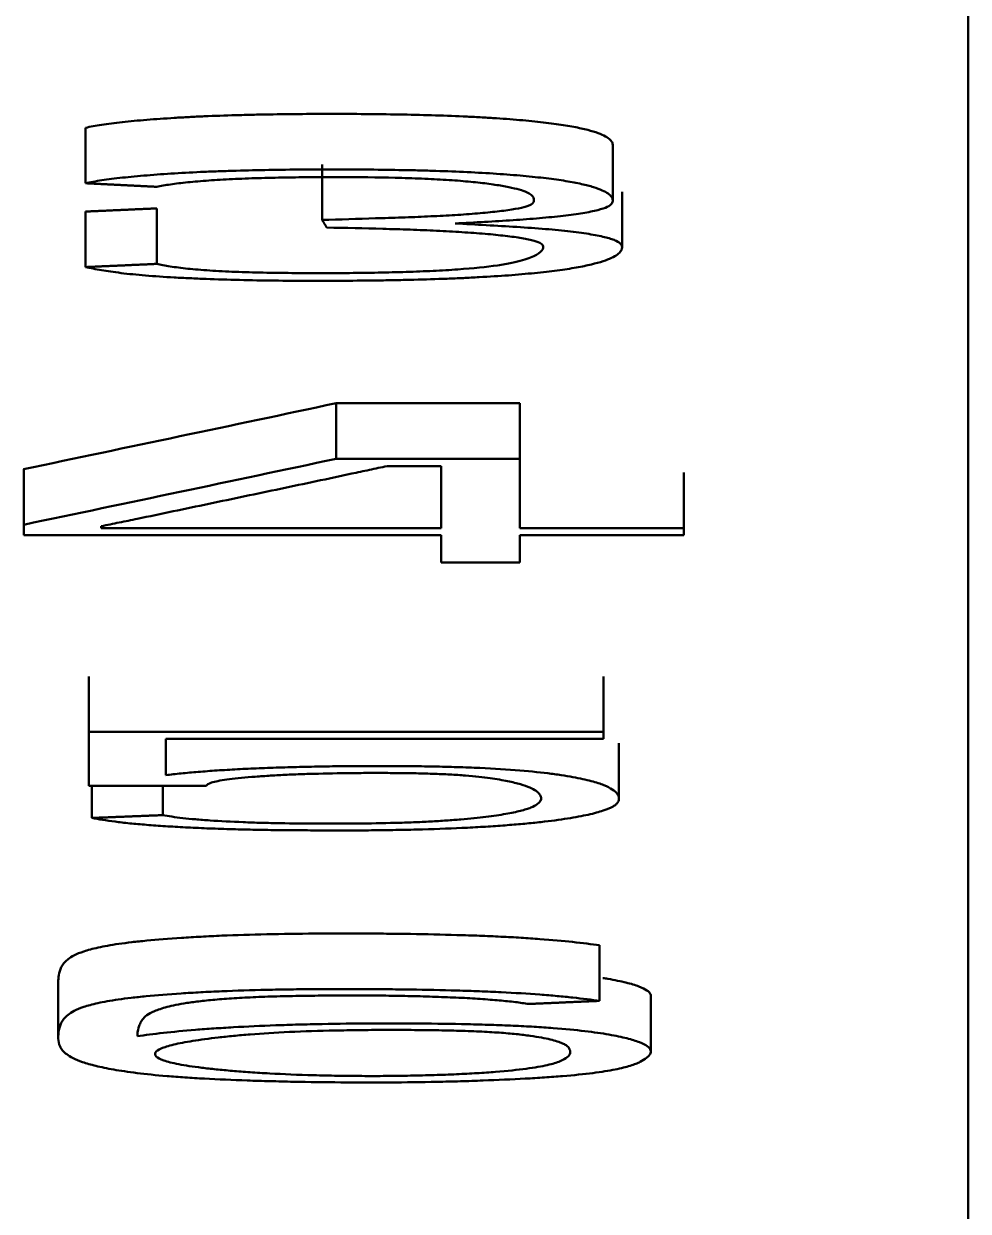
# Model space of a CAD drawing. Header units: millimetres. Extents: x 0 to 594, y 0 to 420.
# Drawn here: x 285.346 to 287.041, y 51.099 to 53.23 of the extents above; entities that cross this region are included whole.
import ezdxf

# ---------------------------------------------------------------- set-up
doc = ezdxf.new("R2010")
doc.units = ezdxf.units.MM
doc.layers.add('1', color=7, linetype='Continuous')

msp = doc.modelspace()

# ---------------------------------------------------------------- linework, layer by layer
at = {"layer": '1', "color": 7, "linetype": 'Continuous', "lineweight": 50}
for p, q in [((287.0409, 55.3034), (287.0409, 48.1354)), ((285.4571, 52.9437), (285.4571, 53.0434)), ((286.4031, 52.9127), (286.4031, 53.0124)), ((285.8816, 52.8779), (285.8816, 52.9776)), ((286.4197, 52.8287), (286.4197, 52.9284)), ((285.4571, 52.7933), (285.4571, 52.8929)), ((285.5847, 52.799), (285.5847, 52.8986)), ((285.9065, 52.4491), (285.9065, 52.5488)), ((286.2366, 52.5488), (285.9065, 52.5488)), ((286.2366, 52.4491), (286.2366, 52.5488)), ((285.9065, 52.4491), (286.2366, 52.4491)), ((286.0951, 52.4361), (285.9981, 52.4361)), ((286.0951, 52.3247), (286.0951, 52.4361)), ((286.2366, 52.4491), (286.2366, 52.3247)), ((285.3462, 52.3309), (285.3462, 52.4306)), ((286.5306, 52.3247), (286.5306, 52.4244)), ((285.3462, 52.3119), (285.3462, 52.3309)), ((285.4849, 52.3281), (285.4849, 52.3247)), ((286.0951, 52.3119), (285.3462, 52.3119)), ((285.4849, 52.3247), (286.0951, 52.3247)), ((286.0951, 52.2629), (286.0951, 52.3119)), ((286.2366, 52.3247), (286.5306, 52.3247)), ((286.2366, 52.3119), (286.2366, 52.2629)), ((286.5306, 52.3119), (286.2366, 52.3119)), ((286.5306, 52.3247), (286.5306, 52.3119)), ((286.2366, 52.2629), (286.0951, 52.2629)), ((285.4627, 51.9588), (285.4627, 52.0584)), ((286.3864, 51.9588), (286.3864, 52.0584)), ((285.4627, 51.9588), (285.4627, 51.8619)), ((286.3864, 51.9588), (285.4627, 51.9588)), ((285.6014, 51.8814), (285.6014, 51.9465)), ((285.6014, 51.9465), (286.3864, 51.9465)), ((286.3864, 51.9465), (286.3864, 51.9588)), ((286.4142, 51.8392), (286.4142, 51.9389)), ((285.4627, 51.8619), (285.6735, 51.8619)), ((285.4682, 51.8045), (285.4682, 51.8619)), ((285.5958, 51.8096), (285.5958, 51.8619)), ((286.3795, 51.4762), (286.3795, 51.5759)), ((285.408, 51.5092), (285.408, 51.4095)), ((286.4714, 51.3854), (286.4714, 51.4851))]:
    msp.add_line(p, q, dxfattribs=at)
for centre, major_axis, ratio, start_param, end_param in [((271.2544, 1075.4535), (-33.404, -1027.2336), 0.435913, 0.105848, 0.107097), ((271.5534, 1053.9187), (-33.9427, -1005.7911), 0.440468, 0.107515, 0.108777)]:
    msp.add_ellipse(centre, major_axis=major_axis, ratio=ratio, start_param=start_param, end_param=end_param, dxfattribs=at)
for points, knots in [([(285.4571, 53.0434), (285.4654, 53.0452), (285.4848, 53.0488), (285.5095, 53.0519), (285.5299, 53.0542), (285.537, 53.0549), (285.5517, 53.0563), (285.5593, 53.057), (285.5826, 53.0589), (285.599, 53.06), (285.6249, 53.0616), (285.6338, 53.0621), (285.6518, 53.0631), (285.6609, 53.0635), (285.6886, 53.0647), (285.7075, 53.0654), (285.7365, 53.0662), (285.7463, 53.0665), (285.7661, 53.0669), (285.7761, 53.0671), (285.8061, 53.0676), (285.8461, 53.0681), (285.8862, 53.0682), (285.9264, 53.0682), (285.9464, 53.0681), (285.9866, 53.0677), (286.0069, 53.0674), (286.0465, 53.0667), (286.0661, 53.0662), (286.1044, 53.065), (286.1232, 53.0642), (286.1507, 53.0629), (286.1598, 53.0625), (286.1773, 53.0615), (286.1859, 53.061), (286.2108, 53.0593), (286.2266, 53.0581), (286.2489, 53.0561), (286.2561, 53.0554), (286.27, 53.0539), (286.2768, 53.0531), (286.2961, 53.0508), (286.3077, 53.0492), (286.3287, 53.0458), (286.3381, 53.044), (286.3632, 53.0385), (286.3752, 53.0347), (286.3882, 53.0288), (286.3917, 53.0269), (286.3974, 53.0229), (286.3994, 53.0209), (286.4022, 53.017), (286.4029, 53.015), (286.4031, 53.0128), (286.4031, 53.0126), (286.4031, 53.0124)], [0, 0, 0, 0, 0.043307, 0.086614, 0.086614, 0.108267, 0.108267, 0.129921, 0.129921, 0.173228, 0.173228, 0.194881, 0.194881, 0.216535, 0.216535, 0.259841, 0.259841, 0.281495, 0.281495, 0.303148, 0.303148, 0.346455, 0.389762, 0.389762, 0.433069, 0.433069, 0.476376, 0.476376, 0.519683, 0.519683, 0.56299, 0.56299, 0.584643, 0.584643, 0.606297, 0.606297, 0.649604, 0.649604, 0.671257, 0.671257, 0.692911, 0.692911, 0.736218, 0.736218, 0.779524, 0.779524, 0.866138, 0.866138, 0.909445, 0.909445, 0.952752, 0.952752, 0.996059, 0.996059, 1, 1, 1, 1]), ([(286.1201, 52.8716), (286.1381, 52.8725), (286.1557, 52.8734), (286.1904, 52.8754), (286.2076, 52.8764), (286.2324, 52.878), (286.2406, 52.8786), (286.2564, 52.8798), (286.2641, 52.8804), (286.2791, 52.8817), (286.2864, 52.8824), (286.3006, 52.8838), (286.3076, 52.8846), (286.3274, 52.8868), (286.3391, 52.8885), (286.3545, 52.891), (286.3592, 52.8919), (286.3681, 52.8937), (286.3723, 52.8946), (286.3834, 52.8974), (286.3891, 52.8993), (286.3972, 52.9032), (286.3997, 52.9052), (286.4027, 52.9092), (286.4031, 52.9112), (286.403, 52.9152), (286.4023, 52.9172), (286.3982, 52.9231), (286.3929, 52.9271), (286.3798, 52.9329), (286.3746, 52.9349), (286.3622, 52.9387), (286.348, 52.9424), (286.3292, 52.946), (286.308, 52.9495), (286.2963, 52.9511), (286.2709, 52.9542), (286.2503, 52.9564), (286.2272, 52.9583), (286.2113, 52.9595), (286.203, 52.9602), (286.1609, 52.963), (286.1244, 52.9647), (286.0759, 52.9662), (286.0661, 52.9665), (286.0465, 52.967), (286.0169, 52.9676), (285.9671, 52.9683), (285.9268, 52.9685), (285.8864, 52.9685), (285.866, 52.9685), (285.8057, 52.9681), (285.7662, 52.9674), (285.7179, 52.966), (285.7084, 52.9657), (285.6893, 52.965), (285.6798, 52.9647), (285.6519, 52.9634), (285.616, 52.9616), (285.5831, 52.9592), (285.5595, 52.9573), (285.5518, 52.9566), (285.5371, 52.9552), (285.5301, 52.9545), (285.5098, 52.9523), (285.4974, 52.9507), (285.4808, 52.9482), (285.4756, 52.9474), (285.4658, 52.9456), (285.4613, 52.9447), (285.4571, 52.9437)], [0, 0, 0, 0, 0.03125, 0.03125, 0.0625, 0.0625, 0.078125, 0.078125, 0.09375, 0.09375, 0.109375, 0.109375, 0.125, 0.125, 0.15625, 0.15625, 0.171875, 0.171875, 0.1875, 0.1875, 0.21875, 0.21875, 0.25, 0.25, 0.28125, 0.28125, 0.3125, 0.3125, 0.375, 0.375, 0.40625, 0.40625, 0.4375, 0.46875, 0.46875, 0.5, 0.5, 0.53125, 0.546875, 0.546875, 0.5625, 0.5625, 0.625, 0.625, 0.640625, 0.640625, 0.65625, 0.6875, 0.71875, 0.71875, 0.75, 0.75, 0.8125, 0.8125, 0.828125, 0.828125, 0.84375, 0.84375, 0.875, 0.90625, 0.90625, 0.921875, 0.921875, 0.9375, 0.9375, 0.96875, 0.96875, 0.984375, 0.984375, 1, 1, 1, 1]), ([(285.5847, 52.9374), (285.5922, 52.9389), (285.6004, 52.9403), (285.6188, 52.943), (285.6291, 52.9443), (285.6463, 52.946), (285.6524, 52.9466), (285.665, 52.9477), (285.6715, 52.9482), (285.6849, 52.9492), (285.6917, 52.9496), (285.7058, 52.9505), (285.7131, 52.9508), (285.7354, 52.9519), (285.7512, 52.9525), (285.7829, 52.9534), (285.799, 52.9538), (285.8316, 52.9543), (285.8481, 52.9545), (285.8812, 52.9547), (285.8979, 52.9548), (285.9475, 52.9547), (285.9803, 52.9543), (286.0208, 52.9534), (286.0288, 52.9531), (286.0447, 52.9526), (286.0525, 52.9524), (286.0755, 52.9514), (286.0902, 52.9507), (286.1113, 52.9494), (286.1182, 52.9489), (286.1313, 52.9479), (286.1376, 52.9473), (286.1557, 52.9457), (286.1669, 52.9444), (286.1822, 52.9425), (286.1871, 52.9418), (286.1964, 52.9404), (286.2094, 52.9384), (286.2202, 52.9361), (286.2328, 52.9331), (286.2381, 52.9315), (286.2469, 52.9284), (286.2504, 52.9268), (286.2586, 52.9219), (286.261, 52.9187), (286.2619, 52.9138), (286.2618, 52.9121), (286.2605, 52.9089), (286.2591, 52.9072), (286.255, 52.9048), (286.2533, 52.904), (286.2491, 52.9024), (286.2466, 52.9016), (286.2379, 52.8993), (286.2306, 52.8979), (286.2173, 52.8958), (286.2125, 52.8951), (286.2024, 52.8938), (286.1971, 52.8932), (286.1861, 52.892), (286.1804, 52.8914), (286.1684, 52.8902), (286.162, 52.8897), (286.1425, 52.8881), (286.1288, 52.8872), (286.1005, 52.8856), (286.0859, 52.8848), (286.0559, 52.8834), (286.0403, 52.8828), (286.0089, 52.8818), (285.993, 52.8813), (285.9453, 52.8798), (285.9135, 52.8788), (285.8816, 52.8779)], [0, 0, 0, 0, 0.03125, 0.03125, 0.0625, 0.0625, 0.078125, 0.078125, 0.09375, 0.09375, 0.109375, 0.109375, 0.125, 0.125, 0.15625, 0.15625, 0.1875, 0.1875, 0.21875, 0.21875, 0.25, 0.25, 0.3125, 0.3125, 0.328125, 0.328125, 0.34375, 0.34375, 0.375, 0.375, 0.390625, 0.390625, 0.40625, 0.40625, 0.4375, 0.4375, 0.453125, 0.453125, 0.46875, 0.5, 0.5, 0.53125, 0.53125, 0.5625, 0.5625, 0.625, 0.625, 0.65625, 0.65625, 0.6875, 0.6875, 0.703125, 0.703125, 0.71875, 0.71875, 0.75, 0.75, 0.765625, 0.765625, 0.78125, 0.78125, 0.796875, 0.796875, 0.8125, 0.8125, 0.84375, 0.84375, 0.875, 0.875, 0.90625, 0.90625, 0.9375, 0.9375, 1, 1, 1, 1]), ([(285.4571, 52.7933), (285.4656, 52.7914), (285.4754, 52.7895), (285.4965, 52.786), (285.5077, 52.7843), (285.5273, 52.7818), (285.5344, 52.781), (285.5491, 52.7796), (285.5569, 52.7789), (285.5808, 52.7769), (285.598, 52.7757), (285.6254, 52.7741), (285.6348, 52.7737), (285.6538, 52.7728), (285.6635, 52.7723), (285.6927, 52.7712), (285.7126, 52.7706), (285.7536, 52.7696), (285.7746, 52.7693), (285.8165, 52.7688), (285.8374, 52.7687), (285.8793, 52.7686), (285.9002, 52.7686), (285.9421, 52.7689), (285.963, 52.7691), (285.9944, 52.7695), (286.0049, 52.7697), (286.0256, 52.7701), (286.0359, 52.7703), (286.0664, 52.7711), (286.0863, 52.7717), (286.1157, 52.7728), (286.1254, 52.7732), (286.1445, 52.7741), (286.154, 52.7746), (286.1817, 52.7761), (286.1992, 52.7772), (286.2323, 52.7797), (286.2479, 52.7811), (286.2773, 52.784), (286.2911, 52.7856), (286.316, 52.7889), (286.3273, 52.7906), (286.3425, 52.7933), (286.3474, 52.7942), (286.3565, 52.7961), (286.3608, 52.7971), (286.3808, 52.8018), (286.3923, 52.8058), (286.405, 52.8118), (286.4085, 52.8138), (286.4141, 52.8179), (286.4161, 52.8199), (286.4189, 52.824), (286.4196, 52.8261), (286.4198, 52.8302), (286.4194, 52.8322), (286.4163, 52.8363), (286.4135, 52.8384), (286.4069, 52.8414), (286.4043, 52.8424), (286.3983, 52.8444), (286.3949, 52.8454), (286.3836, 52.8483), (286.3746, 52.8502), (286.3587, 52.8529), (286.3529, 52.8538), (286.3406, 52.8555), (286.3341, 52.8564), (286.3135, 52.8588), (286.2985, 52.8602), (286.266, 52.8629), (286.2485, 52.8641), (286.2128, 52.8664), (286.1946, 52.8675), (286.1578, 52.8696), (286.1391, 52.8707), (286.1201, 52.8716)], [0, 0, 0, 0, 0.03125, 0.03125, 0.0625, 0.0625, 0.078125, 0.078125, 0.09375, 0.09375, 0.125, 0.125, 0.140625, 0.140625, 0.15625, 0.15625, 0.1875, 0.1875, 0.21875, 0.21875, 0.25, 0.25, 0.28125, 0.28125, 0.3125, 0.3125, 0.328125, 0.328125, 0.34375, 0.34375, 0.375, 0.375, 0.390625, 0.390625, 0.40625, 0.40625, 0.4375, 0.4375, 0.46875, 0.46875, 0.5, 0.5, 0.53125, 0.53125, 0.546875, 0.546875, 0.5625, 0.5625, 0.625, 0.625, 0.65625, 0.65625, 0.6875, 0.6875, 0.71875, 0.71875, 0.75, 0.75, 0.78125, 0.78125, 0.796875, 0.796875, 0.8125, 0.8125, 0.84375, 0.84375, 0.859375, 0.859375, 0.875, 0.875, 0.90625, 0.90625, 0.9375, 0.9375, 0.96875, 0.96875, 1, 1, 1, 1]), ([(285.8899, 52.8642), (285.924, 52.8637), (285.9574, 52.8629), (286.0069, 52.8615), (286.0232, 52.861), (286.0555, 52.8599), (286.0714, 52.8592), (286.0947, 52.8581), (286.1025, 52.8577), (286.1176, 52.8569), (286.125, 52.8564), (286.1468, 52.855), (286.1607, 52.854), (286.1804, 52.8524), (286.1868, 52.8518), (286.199, 52.8506), (286.2047, 52.8499), (286.2212, 52.848), (286.2312, 52.8466), (286.2443, 52.8444), (286.2483, 52.8436), (286.2557, 52.8421), (286.259, 52.8413), (286.2676, 52.8389), (286.2716, 52.8373), (286.2767, 52.8339), (286.2778, 52.8322), (286.2785, 52.8288), (286.2783, 52.8271), (286.2758, 52.822), (286.2719, 52.8187), (286.2631, 52.8137), (286.2598, 52.8121), (286.2516, 52.8088), (286.2468, 52.8071), (286.2356, 52.8039), (286.2291, 52.8024), (286.218, 52.8001), (286.214, 52.7993), (286.2054, 52.7978), (286.2008, 52.7971), (286.1766, 52.7936), (286.153, 52.7911), (286.1179, 52.7886), (286.1107, 52.7881), (286.0959, 52.7873), (286.0883, 52.7869), (286.0651, 52.7857), (286.049, 52.7851), (286.0158, 52.7841), (285.999, 52.7836), (285.9651, 52.783), (285.931, 52.7826), (285.8964, 52.7824), (285.8617, 52.7824), (285.8443, 52.7825), (285.8099, 52.7828), (285.7928, 52.783), (285.7589, 52.7837), (285.742, 52.7841), (285.7097, 52.7854), (285.6943, 52.7861), (285.6727, 52.7876), (285.6657, 52.7881), (285.6526, 52.7892), (285.6464, 52.7898), (285.6346, 52.791), (285.6291, 52.7917), (285.6186, 52.793), (285.6136, 52.7937), (285.5997, 52.7959), (285.5917, 52.7974), (285.5847, 52.799)], [0, 0, 0, 0, 0.0625, 0.0625, 0.09375, 0.09375, 0.125, 0.125, 0.140625, 0.140625, 0.15625, 0.15625, 0.1875, 0.1875, 0.203125, 0.203125, 0.21875, 0.21875, 0.25, 0.25, 0.265625, 0.265625, 0.28125, 0.28125, 0.3125, 0.3125, 0.34375, 0.34375, 0.375, 0.375, 0.4375, 0.4375, 0.46875, 0.46875, 0.5, 0.5, 0.53125, 0.53125, 0.546875, 0.546875, 0.5625, 0.5625, 0.625, 0.625, 0.640625, 0.640625, 0.65625, 0.65625, 0.6875, 0.6875, 0.71875, 0.71875, 0.75, 0.78125, 0.78125, 0.8125, 0.8125, 0.84375, 0.84375, 0.875, 0.875, 0.90625, 0.90625, 0.921875, 0.921875, 0.9375, 0.9375, 0.953125, 0.953125, 0.96875, 0.96875, 1, 1, 1, 1]), ([(285.9981, 52.4361), (285.9876, 52.4338), (285.977, 52.4316), (285.9558, 52.427), (285.9452, 52.4248), (285.9134, 52.418), (285.8922, 52.4134), (285.8497, 52.4044), (285.8285, 52.3999), (285.7858, 52.3909), (285.7644, 52.3864), (285.7214, 52.3774), (285.6999, 52.3729), (285.657, 52.3639), (285.6357, 52.3594), (285.5929, 52.3504), (285.5715, 52.3459), (285.5392, 52.3392), (285.5284, 52.337), (285.5121, 52.3337), (285.5067, 52.3325), (285.4959, 52.3303), (285.4905, 52.3292), (285.4849, 52.3281)], [0, 0, 0, 0, 0.0625, 0.0625, 0.125, 0.125, 0.25, 0.25, 0.375, 0.375, 0.5, 0.5, 0.625, 0.625, 0.75, 0.75, 0.875, 0.875, 0.9375, 0.9375, 0.96875, 0.96875, 1, 1, 1, 1]), ([(285.4682, 51.8045), (285.4805, 51.8022), (285.4941, 51.8), (285.5182, 51.7968), (285.5268, 51.7958), (285.5457, 51.7939), (285.5559, 51.793), (285.5774, 51.7913), (285.5886, 51.7905), (285.6119, 51.789), (285.6239, 51.7883), (285.6486, 51.787), (285.6614, 51.7864), (285.6881, 51.7853), (285.7018, 51.7849), (285.7294, 51.784), (285.7434, 51.7837), (285.7716, 51.7831), (285.7859, 51.7829), (285.815, 51.7825), (285.8297, 51.7824), (285.8516, 51.7823), (285.8589, 51.7823), (285.8735, 51.7822), (285.8808, 51.7822), (285.9027, 51.7821), (285.9173, 51.7821), (285.9465, 51.7821), (285.9611, 51.7822), (285.9902, 51.7825), (286.0048, 51.7827), (286.0337, 51.7833), (286.0479, 51.7836), (286.0897, 51.7848), (286.1165, 51.7858), (286.1551, 51.7877), (286.1676, 51.7884), (286.1914, 51.7899), (286.2029, 51.7907), (286.2248, 51.7924), (286.2353, 51.7932), (286.2553, 51.7951), (286.2649, 51.7961), (286.2919, 51.7991), (286.3077, 51.8013), (286.3288, 51.8046), (286.3354, 51.8057), (286.3477, 51.8081), (286.3535, 51.8092), (286.3696, 51.8128), (286.3786, 51.8152), (286.3934, 51.8202), (286.3992, 51.8226), (286.4057, 51.8264), (286.4075, 51.8277), (286.4104, 51.8302), (286.4115, 51.8315), (286.4139, 51.8353), (286.4144, 51.8379), (286.4139, 51.843), (286.4117, 51.8481), (286.406, 51.8532), (286.3983, 51.8582), (286.3934, 51.8608), (286.3841, 51.8646), (286.3807, 51.8658), (286.373, 51.8683), (286.3689, 51.8695), (286.3551, 51.8732), (286.3443, 51.8756), (286.3249, 51.8791), (286.3179, 51.8803), (286.3029, 51.8825), (286.295, 51.8836), (286.2694, 51.8867), (286.2502, 51.8886), (286.2055, 51.8921), (286.1811, 51.8935), (286.1413, 51.8952), (286.1275, 51.8957), (286.0994, 51.8965), (286.0851, 51.8968), (286.0562, 51.8973), (286.0415, 51.8975), (286.0119, 51.8977), (285.9972, 51.8977), (285.9678, 51.8977), (285.9532, 51.8976), (285.9241, 51.8974), (285.9095, 51.8973), (285.8806, 51.8969), (285.8662, 51.8966), (285.8375, 51.896), (285.8232, 51.8956), (285.7953, 51.8948), (285.7817, 51.8943), (285.7552, 51.8932), (285.7423, 51.8926), (285.7171, 51.8912), (285.7048, 51.8905), (285.6811, 51.8889), (285.6699, 51.8881), (285.6485, 51.8863), (285.6383, 51.8854), (285.619, 51.8834), (285.6098, 51.8824), (285.6014, 51.8814)], [0, 0, 0, 0, 0.03125, 0.03125, 0.046875, 0.046875, 0.0625, 0.0625, 0.078125, 0.078125, 0.09375, 0.09375, 0.109375, 0.109375, 0.125, 0.125, 0.140625, 0.140625, 0.15625, 0.15625, 0.171875, 0.171875, 0.179688, 0.179688, 0.1875, 0.1875, 0.203125, 0.203125, 0.21875, 0.21875, 0.234375, 0.234375, 0.25, 0.25, 0.28125, 0.28125, 0.296875, 0.296875, 0.3125, 0.3125, 0.328125, 0.328125, 0.34375, 0.34375, 0.375, 0.375, 0.390625, 0.390625, 0.40625, 0.40625, 0.4375, 0.4375, 0.46875, 0.46875, 0.484375, 0.484375, 0.5, 0.5, 0.53125, 0.53125, 0.5625, 0.59375, 0.59375, 0.625, 0.625, 0.640625, 0.640625, 0.65625, 0.65625, 0.6875, 0.6875, 0.703125, 0.703125, 0.71875, 0.71875, 0.75, 0.75, 0.78125, 0.78125, 0.796875, 0.796875, 0.8125, 0.8125, 0.828125, 0.828125, 0.84375, 0.84375, 0.859375, 0.859375, 0.875, 0.875, 0.890625, 0.890625, 0.90625, 0.90625, 0.921875, 0.921875, 0.9375, 0.9375, 0.953125, 0.953125, 0.96875, 0.96875, 0.984375, 0.984375, 1, 1, 1, 1]), ([(285.6735, 51.8619), (285.6744, 51.8639), (285.6773, 51.8659), (285.6863, 51.8689), (285.6901, 51.8698), (285.6992, 51.8717), (285.7045, 51.8726), (285.7167, 51.8743), (285.7237, 51.8751), (285.7387, 51.8767), (285.7467, 51.8774), (285.7637, 51.8788), (285.7727, 51.8794), (285.7915, 51.8806), (285.8013, 51.8812), (285.8213, 51.8822), (285.8317, 51.8826), (285.8529, 51.8834), (285.8638, 51.8837), (285.8972, 51.8846), (285.9199, 51.885), (285.9543, 51.8852), (285.9659, 51.8853), (285.9891, 51.8853), (286.0007, 51.8852), (286.0236, 51.885), (286.035, 51.8849), (286.0519, 51.8846), (286.0575, 51.8844), (286.0687, 51.8842), (286.0743, 51.884), (286.0906, 51.8835), (286.101, 51.883), (286.1207, 51.882), (286.1301, 51.8814), (286.1474, 51.88), (286.1553, 51.8792), (286.1699, 51.8777), (286.1767, 51.8768), (286.1952, 51.8742), (286.2055, 51.8724), (286.2233, 51.8687), (286.2309, 51.8668), (286.2508, 51.861), (286.2597, 51.857), (286.2682, 51.851), (286.2702, 51.849), (286.2731, 51.845), (286.274, 51.843), (286.275, 51.837), (286.2733, 51.833), (286.2648, 51.827), (286.261, 51.8251), (286.2536, 51.8221), (286.2508, 51.8211), (286.2446, 51.8192), (286.2412, 51.8182), (286.23, 51.8153), (286.2212, 51.8135), (286.2058, 51.8108), (286.2002, 51.8099), (286.1883, 51.8081), (286.1819, 51.8073), (286.1618, 51.8048), (286.1469, 51.8033), (286.1222, 51.8012), (286.1135, 51.8005), (286.0953, 51.7993), (286.0857, 51.7987), (286.066, 51.7976), (286.0559, 51.7972), (286.0348, 51.7963), (286.0239, 51.796), (285.9903, 51.7951), (285.9675, 51.7947), (285.9329, 51.7944), (285.9213, 51.7944), (285.8981, 51.7943), (285.8864, 51.7943), (285.8516, 51.7944), (285.8287, 51.7946), (285.7949, 51.7952), (285.7837, 51.7955), (285.7616, 51.7961), (285.7506, 51.7965), (285.7188, 51.7978), (285.6989, 51.7988), (285.6713, 51.8007), (285.6624, 51.8013), (285.6461, 51.8028), (285.6309, 51.8043), (285.6179, 51.806), (285.6061, 51.8077), (285.6007, 51.8086), (285.5958, 51.8096)], [0, 0, 0, 0, 0.03125, 0.03125, 0.046875, 0.046875, 0.0625, 0.0625, 0.078125, 0.078125, 0.09375, 0.09375, 0.109375, 0.109375, 0.125, 0.125, 0.140625, 0.140625, 0.15625, 0.15625, 0.1875, 0.1875, 0.203125, 0.203125, 0.21875, 0.21875, 0.234375, 0.234375, 0.242187, 0.242187, 0.25, 0.25, 0.265625, 0.265625, 0.28125, 0.28125, 0.296875, 0.296875, 0.3125, 0.3125, 0.34375, 0.34375, 0.375, 0.375, 0.4375, 0.4375, 0.46875, 0.46875, 0.5, 0.5, 0.5625, 0.5625, 0.59375, 0.59375, 0.609375, 0.609375, 0.625, 0.625, 0.65625, 0.65625, 0.671875, 0.671875, 0.6875, 0.6875, 0.71875, 0.71875, 0.734375, 0.734375, 0.75, 0.75, 0.765625, 0.765625, 0.78125, 0.78125, 0.8125, 0.8125, 0.828125, 0.828125, 0.84375, 0.84375, 0.875, 0.875, 0.890625, 0.890625, 0.90625, 0.90625, 0.9375, 0.9375, 0.953125, 0.953125, 0.96875, 0.984375, 0.984375, 1, 1, 1, 1]), ([(285.408, 51.5092), (285.408, 51.5136), (285.4086, 51.518), (285.41, 51.5271), (285.411, 51.5319), (285.4158, 51.5414), (285.4195, 51.5462), (285.4288, 51.5533), (285.4325, 51.5557), (285.4416, 51.5604), (285.4471, 51.5627), (285.4576, 51.5662), (285.4614, 51.5674), (285.47, 51.5697), (285.4746, 51.5708), (285.49, 51.5742), (285.5021, 51.5764), (285.5239, 51.5795), (285.5318, 51.5805), (285.5485, 51.5825), (285.5574, 51.5834), (285.5856, 51.5861), (285.6063, 51.5878), (285.6403, 51.59), (285.6522, 51.5907), (285.6765, 51.5921), (285.6889, 51.5927), (285.7272, 51.5943), (285.7541, 51.5951), (285.8104, 51.5964), (285.8389, 51.5968), (285.8962, 51.5972), (285.925, 51.5972), (285.9685, 51.597), (285.983, 51.5969), (286.0117, 51.5967), (286.0259, 51.5965), (286.0683, 51.5958), (286.0962, 51.5952), (286.1372, 51.594), (286.1508, 51.5936), (286.1771, 51.5926), (286.1899, 51.592), (286.2148, 51.5908), (286.2268, 51.5902), (286.2501, 51.5888), (286.2614, 51.588), (286.2939, 51.5856), (286.3134, 51.5838), (286.3488, 51.58), (286.3649, 51.578), (286.3795, 51.5759)], [0, 0, 0, 0, 0.084794, 0.084794, 0.176314, 0.176314, 0.267835, 0.267835, 0.313595, 0.313595, 0.359356, 0.359356, 0.382236, 0.382236, 0.405116, 0.405116, 0.450876, 0.450876, 0.473756, 0.473756, 0.496637, 0.496637, 0.542397, 0.542397, 0.565277, 0.565277, 0.588157, 0.588157, 0.633918, 0.633918, 0.679678, 0.679678, 0.725438, 0.725438, 0.748318, 0.748318, 0.771198, 0.771198, 0.816959, 0.816959, 0.839839, 0.839839, 0.862719, 0.862719, 0.885599, 0.885599, 0.908479, 0.908479, 0.95424, 0.95424, 1, 1, 1, 1]), ([(286.3851, 51.5172), (286.3883, 51.5167), (286.3913, 51.5162), (286.4005, 51.5146), (286.4064, 51.5135), (286.4172, 51.5113), (286.4222, 51.5102), (286.4359, 51.5068), (286.4435, 51.5045), (286.4559, 51.4998), (286.4607, 51.4975), (286.4659, 51.4939), (286.4674, 51.4928), (286.4695, 51.4904), (286.4703, 51.4892), (286.4712, 51.487), (286.4714, 51.486), (286.4714, 51.4851)], [0, 0, 0, 0, 0.050647, 0.050647, 0.158405, 0.158405, 0.266164, 0.266164, 0.481681, 0.481681, 0.697198, 0.697198, 0.804957, 0.804957, 0.912716, 0.912716, 1, 1, 1, 1]), ([(286.3795, 51.4762), (286.3649, 51.4783), (286.349, 51.4803), (286.3224, 51.4831), (286.3131, 51.484), (286.2934, 51.4858), (286.283, 51.4867), (286.2506, 51.4891), (286.2274, 51.4905), (286.1901, 51.4923), (286.1772, 51.4929), (286.1507, 51.4939), (286.1372, 51.4943), (286.0963, 51.4955), (286.0684, 51.4961), (286.026, 51.4968), (286.0117, 51.4969), (285.9829, 51.4972), (285.9683, 51.4973), (285.925, 51.4975), (285.8962, 51.4975), (285.8532, 51.4972), (285.8389, 51.497), (285.8104, 51.4966), (285.7962, 51.4964), (285.754, 51.4954), (285.7271, 51.4946), (285.6886, 51.4929), (285.676, 51.4923), (285.6515, 51.491), (285.6397, 51.4903), (285.6058, 51.488), (285.585, 51.4864), (285.5565, 51.4836), (285.5475, 51.4827), (285.5308, 51.4807), (285.523, 51.4797), (285.5015, 51.4766), (285.4894, 51.4744), (285.4688, 51.4699), (285.4606, 51.4676), (285.4469, 51.4629), (285.4414, 51.4606), (285.4324, 51.4559), (285.4288, 51.4536), (285.4195, 51.4465), (285.4157, 51.4417), (285.411, 51.4322), (285.41, 51.4275), (285.4078, 51.4132), (285.4067, 51.4037), (285.4124, 51.392), (285.4139, 51.3896), (285.4178, 51.3849), (285.4202, 51.3826), (285.4294, 51.3756), (285.4382, 51.3709), (285.4551, 51.3651), (285.4588, 51.364), (285.4668, 51.3617), (285.4711, 51.3606), (285.4849, 51.3572), (285.4954, 51.355), (285.5136, 51.3518), (285.5201, 51.3508), (285.5341, 51.3487), (285.5416, 51.3477), (285.5655, 51.3447), (285.5833, 51.3428), (285.6135, 51.3403), (285.6242, 51.3395), (285.6468, 51.338), (285.6585, 51.3373), (285.6948, 51.3353), (285.7204, 51.3342), (285.7607, 51.3328), (285.7744, 51.3324), (285.8021, 51.3317), (285.816, 51.3313), (285.858, 51.3305), (285.8865, 51.3301), (285.9298, 51.3298), (285.9445, 51.3297), (285.9736, 51.3297), (285.9881, 51.3297), (286.0314, 51.33), (286.0598, 51.3303), (286.1018, 51.3312), (286.1158, 51.3315), (286.1434, 51.3323), (286.157, 51.3327), (286.1968, 51.3342), (286.2219, 51.3353), (286.2578, 51.3373), (286.2694, 51.338), (286.2919, 51.3395), (286.3028, 51.3403), (286.3334, 51.3428), (286.3515, 51.3447), (286.375, 51.3476), (286.3823, 51.3487), (286.3957, 51.3508), (286.4017, 51.3519), (286.4182, 51.3552), (286.427, 51.3574), (286.438, 51.3609), (286.4413, 51.362), (286.4471, 51.3643), (286.4498, 51.3655), (286.4568, 51.369), (286.4605, 51.3714), (286.4695, 51.3784), (286.4726, 51.3831), (286.4702, 51.3902), (286.4682, 51.3926), (286.4616, 51.3973), (286.4569, 51.3996), (286.4447, 51.4044), (286.4372, 51.4067), (286.4191, 51.4113), (286.4086, 51.4135), (286.3835, 51.4179), (286.3692, 51.42), (286.3363, 51.4239), (286.3176, 51.4258), (286.2851, 51.4283), (286.2737, 51.429), (286.2499, 51.4304), (286.2374, 51.431), (286.2115, 51.4322), (286.198, 51.4327), (286.1705, 51.4335), (286.1565, 51.4339), (286.1142, 51.4349), (286.0855, 51.4353), (286.0416, 51.4356), (286.0268, 51.4357), (285.9975, 51.4357), (285.9828, 51.4357), (285.9391, 51.4355), (285.9101, 51.4352), (285.867, 51.4344), (285.8528, 51.434), (285.8251, 51.4333), (285.8116, 51.4328), (285.772, 51.4314), (285.7467, 51.4302), (285.7104, 51.4281), (285.6985, 51.4274), (285.6758, 51.4259), (285.6649, 51.4251), (285.6334, 51.4225), (285.6142, 51.4207), (285.5792, 51.4168), (285.5638, 51.4148), (285.5501, 51.4126)], [0, 0, 0, 0, 0.015625, 0.015625, 0.023438, 0.023438, 0.03125, 0.03125, 0.046875, 0.046875, 0.054688, 0.054688, 0.0625, 0.0625, 0.078125, 0.078125, 0.085938, 0.085938, 0.09375, 0.09375, 0.109375, 0.109375, 0.117188, 0.117188, 0.125, 0.125, 0.140625, 0.140625, 0.148438, 0.148438, 0.15625, 0.15625, 0.171875, 0.171875, 0.179688, 0.179688, 0.1875, 0.1875, 0.203125, 0.203125, 0.21875, 0.21875, 0.234375, 0.234375, 0.25, 0.25, 0.28125, 0.28125, 0.3125, 0.3125, 0.375, 0.375, 0.390625, 0.390625, 0.40625, 0.40625, 0.4375, 0.4375, 0.445313, 0.445313, 0.453125, 0.453125, 0.46875, 0.46875, 0.476563, 0.476563, 0.484375, 0.484375, 0.5, 0.5, 0.507813, 0.507813, 0.515625, 0.515625, 0.53125, 0.53125, 0.539063, 0.539063, 0.546875, 0.546875, 0.5625, 0.5625, 0.570313, 0.570313, 0.578125, 0.578125, 0.59375, 0.59375, 0.601563, 0.601563, 0.609375, 0.609375, 0.625, 0.625, 0.632813, 0.632813, 0.640625, 0.640625, 0.65625, 0.65625, 0.664063, 0.664063, 0.671875, 0.671875, 0.6875, 0.6875, 0.695313, 0.695313, 0.703125, 0.703125, 0.71875, 0.71875, 0.75, 0.75, 0.765625, 0.765625, 0.78125, 0.78125, 0.796875, 0.796875, 0.8125, 0.8125, 0.828125, 0.828125, 0.84375, 0.84375, 0.851563, 0.851563, 0.859375, 0.859375, 0.867188, 0.867188, 0.875, 0.875, 0.890625, 0.890625, 0.898438, 0.898438, 0.90625, 0.90625, 0.921875, 0.921875, 0.929688, 0.929688, 0.9375, 0.9375, 0.953125, 0.953125, 0.960937, 0.960937, 0.96875, 0.96875, 0.984375, 0.984375, 1, 1, 1, 1]), ([(285.5501, 51.4126), (285.55, 51.4176), (285.5507, 51.4227), (285.5529, 51.4302), (285.5538, 51.4327), (285.556, 51.4378), (285.5574, 51.4403), (285.5611, 51.4453), (285.5635, 51.4478), (285.5704, 51.4529), (285.5749, 51.4554), (285.5838, 51.4591), (285.5871, 51.4603), (285.5946, 51.4628), (285.5988, 51.4641), (285.6129, 51.4677), (285.6243, 51.4701), (285.6426, 51.473), (285.6465, 51.4735), (285.6547, 51.4746), (285.6591, 51.4752), (285.6727, 51.4767), (285.6825, 51.4777), (285.6986, 51.4791), (285.7042, 51.4796), (285.7159, 51.4804), (285.722, 51.4808), (285.7409, 51.482), (285.7542, 51.4826), (285.775, 51.4835), (285.7821, 51.4837), (285.7967, 51.4842), (285.8041, 51.4844), (285.8266, 51.4849), (285.8417, 51.4852), (285.8722, 51.4856), (285.8876, 51.4857), (285.9185, 51.4859), (285.9341, 51.4859), (285.9651, 51.4858), (285.9805, 51.4857), (286.011, 51.4854), (286.0336, 51.485), (286.0558, 51.4844), (286.0705, 51.484), (286.0779, 51.4838), (286.0995, 51.483), (286.1134, 51.4825), (286.1402, 51.4812), (286.153, 51.4805), (286.1713, 51.4792), (286.1773, 51.4788), (286.1887, 51.4779), (286.1942, 51.4775), (286.2099, 51.4761), (286.2195, 51.4751), (286.237, 51.4729), (286.2449, 51.4718), (286.2519, 51.4706)], [0, 0, 0, 0, 0.125, 0.125, 0.1875, 0.1875, 0.25, 0.25, 0.3125, 0.3125, 0.375, 0.375, 0.40625, 0.40625, 0.4375, 0.4375, 0.5, 0.5, 0.515625, 0.515625, 0.53125, 0.53125, 0.5625, 0.5625, 0.578125, 0.578125, 0.59375, 0.59375, 0.625, 0.625, 0.640625, 0.640625, 0.65625, 0.65625, 0.6875, 0.6875, 0.71875, 0.71875, 0.75, 0.75, 0.78125, 0.78125, 0.8125, 0.828125, 0.828125, 0.84375, 0.84375, 0.875, 0.875, 0.90625, 0.90625, 0.921875, 0.921875, 0.9375, 0.9375, 0.96875, 0.96875, 1, 1, 1, 1]), ([(285.823, 51.4204), (285.8488, 51.4216), (285.8761, 51.4224), (285.9188, 51.4233), (285.9333, 51.4235), (285.9626, 51.4239), (285.9919, 51.4241), (286.0213, 51.424), (286.0507, 51.4239), (286.0655, 51.4238), (286.0946, 51.4233), (286.1089, 51.4231), (286.1368, 51.4223), (286.1506, 51.4218), (286.1762, 51.4206), (286.1881, 51.4199), (286.2102, 51.4184), (286.2205, 51.4175), (286.239, 51.4156), (286.2472, 51.4146), (286.2622, 51.4125), (286.269, 51.4114), (286.2871, 51.4081), (286.2962, 51.4058), (286.307, 51.4023), (286.3101, 51.4011), (286.3153, 51.3988), (286.3175, 51.3976), (286.3227, 51.394), (286.3246, 51.3916), (286.3268, 51.3868), (286.3272, 51.3844), (286.3254, 51.3773), (286.3202, 51.3725), (286.3026, 51.3655), (286.2952, 51.3631), (286.2804, 51.3597), (286.2749, 51.3586), (286.2622, 51.3564), (286.2552, 51.3554), (286.2321, 51.3523), (286.2139, 51.3505), (286.1874, 51.3484), (286.1819, 51.348), (286.1708, 51.3472), (286.165, 51.3468), (286.1475, 51.3457), (286.1353, 51.3451), (286.1098, 51.3439), (286.0965, 51.3434), (286.0687, 51.3426), (286.0405, 51.3419), (286.0115, 51.3415), (285.9822, 51.3413), (285.9672, 51.3413), (285.9379, 51.3414), (285.9233, 51.3415), (285.8945, 51.342), (285.8802, 51.3423), (285.8381, 51.3435), (285.8121, 51.3446), (285.7755, 51.3466), (285.7637, 51.3473), (285.7413, 51.3489), (285.72, 51.3505), (285.7007, 51.3523), (285.6824, 51.3542), (285.6737, 51.3552), (285.6494, 51.3582), (285.6357, 51.3603), (285.6187, 51.3636), (285.6136, 51.3647), (285.6047, 51.367), (285.6008, 51.3682), (285.5908, 51.3717), (285.5864, 51.3741), (285.5827, 51.3776), (285.582, 51.3788), (285.5815, 51.3812), (285.5817, 51.3824), (285.584, 51.386), (285.5875, 51.3884), (285.5984, 51.3931), (285.6058, 51.3954), (285.62, 51.3989), (285.6253, 51.4), (285.6368, 51.4022), (285.643, 51.4033), (285.663, 51.4065), (285.6782, 51.4085), (285.7038, 51.4115), (285.7128, 51.4124), (285.732, 51.4143), (285.7421, 51.4151), (285.774, 51.4177), (285.7971, 51.4191), (285.823, 51.4204)], [0, 0, 0, 0, 0.03125, 0.03125, 0.046875, 0.046875, 0.0625, 0.078125, 0.078125, 0.09375, 0.09375, 0.109375, 0.109375, 0.125, 0.125, 0.140625, 0.140625, 0.15625, 0.15625, 0.171875, 0.171875, 0.1875, 0.1875, 0.21875, 0.21875, 0.234375, 0.234375, 0.25, 0.25, 0.28125, 0.28125, 0.3125, 0.3125, 0.375, 0.375, 0.40625, 0.40625, 0.421875, 0.421875, 0.4375, 0.4375, 0.46875, 0.46875, 0.476563, 0.476563, 0.484375, 0.484375, 0.5, 0.5, 0.515625, 0.515625, 0.53125, 0.546875, 0.546875, 0.5625, 0.5625, 0.578125, 0.578125, 0.59375, 0.59375, 0.625, 0.625, 0.640625, 0.640625, 0.65625, 0.671875, 0.671875, 0.6875, 0.6875, 0.71875, 0.71875, 0.734375, 0.734375, 0.75, 0.75, 0.78125, 0.78125, 0.796875, 0.796875, 0.8125, 0.8125, 0.84375, 0.84375, 0.875, 0.875, 0.890625, 0.890625, 0.90625, 0.90625, 0.9375, 0.9375, 0.953125, 0.953125, 0.96875, 0.96875, 1, 1, 1, 1])]:
    msp.add_open_spline(points, degree=3, knots=knots, dxfattribs=at)
for points, weights in [([(285.4571, 52.9437), (285.5209, 52.9406), (285.5847, 52.9374)], [0.500000072369, 0.499999927631, 0.500000072369]), ([(285.4571, 52.8929), (285.5209, 52.8958), (285.5847, 52.8986)], [0.500000171512, 0.499999828488, 0.500000171512]), ([(285.8816, 52.8779), (285.8857, 52.8711), (285.8899, 52.8642)], [0.500000017226, 0.499999982774, 0.500000017226]), ([(285.5847, 52.799), (285.5209, 52.7961), (285.4571, 52.7933)], [0.49999976836, 0.50000023164, 0.49999976836]), ([(285.5958, 51.8096), (285.532, 51.807), (285.4682, 51.8045)], [0.500000031032, 0.499999968968, 0.500000031032]), ([(286.2519, 51.4706), (286.3157, 51.4734), (286.3795, 51.4762)], [0.500000080229, 0.499999919771, 0.500000080229])]:
    msp.add_rational_spline(points, weights, degree=2, dxfattribs=at)

doc.saveas('drawing.dxf')
